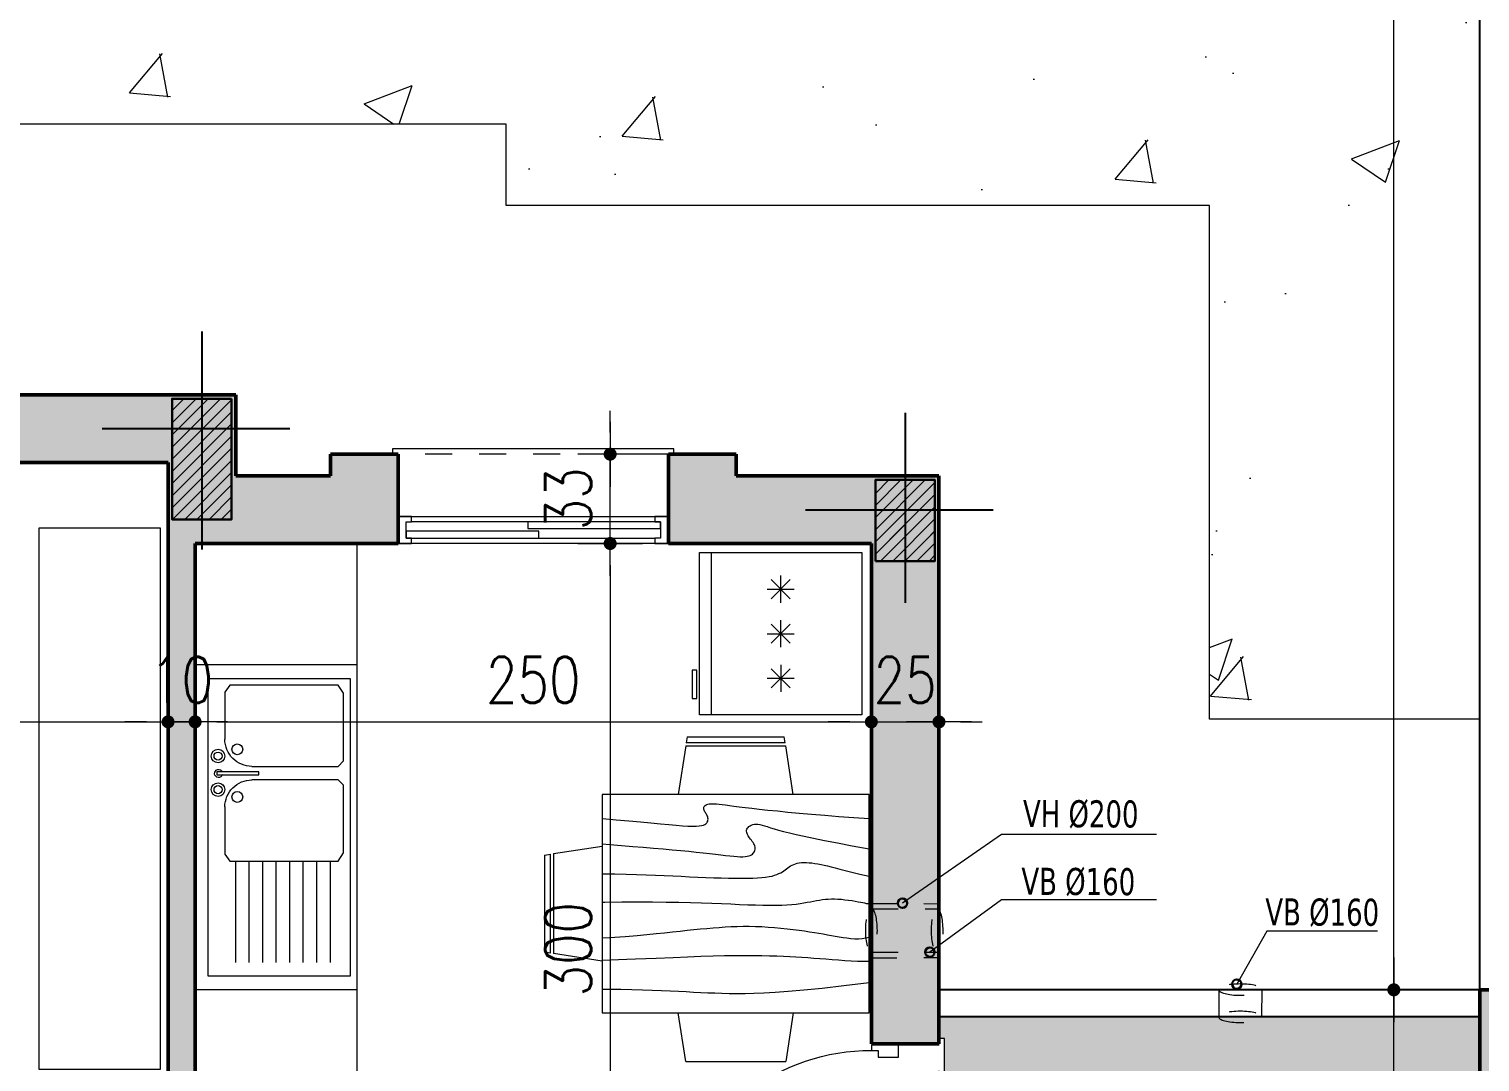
# Model space of a CAD drawing. Header units: millimetres. Extents: x 906 to 2589, y -1235 to -637.
# Drawn here: x 2458.44 to 2463.8, y -1213.18 to -1209.36 of the extents above; entities that cross this region are included whole.
import ezdxf

# ---------------------------------------------------------------- set-up
doc = ezdxf.new("R2010")
doc.units = ezdxf.units.MM
for name, pattern in [('AXES', [2, 1.25, -0.25, 0.25, -0.25]), ('CACHE', [0.375, 0.25, -0.125]), ('CONTINOUS', [0]), ('HIDDEN', [0.375, 0.25, -0.125])]:
    doc.linetypes.add(name, pattern=pattern)
doc.layers.get('DEFPOINTS').update_dxf_attribs({"color": 255, "lineweight": 13})
for name, color, linetype, lineweight in [('A-signe', 7, 'Continuous', 9), ('APPUITS', 7, 'Continuous', 18), ('DIM.', 4, 'Continuous', 25), ('Extracteur cuisine 300m3', 7, 'Continuous', 20), ('GARD- CORP', 7, 'Continuous', 25), ('HACHURE POTEAUX', 7, 'Continuous', 15), ('interrompu', 7, 'HIDDEN', 15), ('MENUISERIE', 7, 'Continuous', 13), ('MEUBLE', 35, 'Continuous', 15), ('MUR 0.25', 7, 'Continuous', 25), ('MUR 0.3', 7, 'Continuous', 30), ('MUR 0.5', 7, 'Continuous', 50), ('POTEAUX ARCH', 7, 'Continuous', 30), ('POTEAUX HACHURE', 7, 'Continuous', 15), ('REVERS D EAU', 7, 'Continuous', 13), ('SANITAIRE', 7, 'Continuous', 15), ('vegetation', 95, 'Continuous', 15)]:
    doc.layers.add(name, color=color, linetype=linetype, lineweight=lineweight)
for name, color, linetype in [('AXE', 7, 'AXES'), ('TEINTE 3', 150, 'Continuous'), ('TEINTE SC', 254, 'Continuous')]:
    doc.layers.add(name, color=color, linetype=linetype)
doc.layers.add('HACH', color=7, linetype='Continuous', lineweight=5, true_color=0xd1d1d1)
doc.styles.add('atef', font='romans.shx', dxfattribs={"width": 0.8})
doc.styles.add('COTE', font='verdana.ttf', dxfattribs={"width": 0.7})
doc.dimstyles.new('COTEXT', dxfattribs={"dimscale": 0, "dimtxt": 0.17, "dimasz": 0.08, "dimexe": 0.015, "dimexo": 0.015, "dimgap": 0.07, "dimtad": 1, "dimdec": 0, "dimlfac": 100, "dimzin": 0, "dimdsep": 46, "dimtxsty": 'atef', "dimblk": 'SIG2', "dimcen": 0.15, "dimse1": 1, "dimse2": 1, "dimclrd": 256, "dimclre": 6, "dimclrt": 2, "dimadec": 0, "dimazin": 0, "dimtfac": 0.5, "dimtdec": 0, "dimtix": 1, "dimtmove": 2, "dimatfit": 1, "dimldrblk": 'SIG2', "dimfxl": 0.18, "dimtolj": 1, "dimtzin": 0, "dimlwd": 18, "dimarcsym": 0})

# ---------------------------------------------------------------- blocks, each defined once
blk = doc.blocks.new('P - 0.80')
at = {"layer": 'MENUISERIE'}
for points in [[(-0.6991, 0.3412), (-0.0325, -0.0217), (-0.02, 0), (-0.6875, 0.3633)], [(-0.8, 0), (-0.78, 0), (-0.78, -0.025), (-0.755, -0.025), (-0.755, -0.1), (-0.8, -0.1)], [(0, 0), (-0.02, 0), (-0.02, -0.025), (-0.045, -0.025), (-0.045, -0.1), (0, -0.1)]]:
    blk.add_lwpolyline(points, dxfattribs=at)
blk.add_arc((-0.02, 0), 0.76, 142.5454, 180, dxfattribs=at)
blk = doc.blocks.new('SIG2')
at = {"layer": 'A-signe'}
for p, q in [((0, 1.5), (0, 0.5)), ((-1.5, 0), (-0.5, 0)), ((-0.5, 0), (0.5, 0)), ((0, 0.5), (0, -0.5)), ((0.5, 0), (1.5, 0)), ((0, -0.5), (0, -1.5))]:
    blk.add_line(p, q, dxfattribs=at)
at = {"layer": 'A-signe', "const_width": 0.3}
blk.add_lwpolyline([(-0.15, 0, 1), (0.15, 0, 1)], format="xyb", close=True, dxfattribs=at)
blk = doc.blocks.new('*D92')
at = {"layer": 'DEFPOINTS', "color": 0, "linetype": 'Continuous', "transparency": 16777216}
for p in [(2460.317, -1211.264), (2460.317, -1214.264), (2460.5848, -1214.264)]:
    blk.add_point(p, dxfattribs=at)
at = {"layer": 'DIM.', "linetype": 'Continuous', "lineweight": 18, "transparency": 16777216}
blk.add_line((2460.5848, -1211.344), (2460.5848, -1214.184), dxfattribs=at)
at = {"layer": 'DIM.', "linetype": 'Continuous', "lineweight": 18, "transparency": 16777216, "xscale": 0.08, "yscale": 0.08, "zscale": 0.08}
for p, rotation in [((2460.5848, -1211.264), 90), ((2460.5848, -1214.264), 270)]:
    blk.add_blockref('SIG2', p, dxfattribs=dict(at, rotation=rotation))
at = {"layer": 'DIM.', "color": 2, "linetype": 'Continuous', "transparency": 16777216, "insert": (2460.4298, -1212.764), "char_height": 0.17, "attachment_point": 5, "rotation": 90, "style": 'atef'}
blk.add_mtext('\\A1;300', dxfattribs=at)
blk = doc.blocks.new('*D93')
at = {"layer": 'DEFPOINTS', "color": 0, "transparency": 16777216}
for p in [(2460.4648, -1210.934), (2460.5848, -1210.934), (2460.4648, -1211.264)]:
    blk.add_point(p, dxfattribs=at)
at = {"layer": 'DIM.', "lineweight": 18, "transparency": 16777216}
for p, q in [((2460.5848, -1210.854), (2460.5848, -1210.774)), ((2460.5848, -1211.264), (2460.5848, -1210.934)), ((2460.5848, -1211.344), (2460.5848, -1211.424))]:
    blk.add_line(p, q, dxfattribs=at)
at = {"layer": 'DIM.', "lineweight": 18, "transparency": 16777216, "xscale": 0.08, "yscale": 0.08, "zscale": 0.08}
for p, rotation in [((2460.5848, -1210.934), 270), ((2460.5848, -1211.264), 90)]:
    blk.add_blockref('SIG2', p, dxfattribs=dict(at, rotation=rotation))
at = {"layer": 'DIM.', "color": 2, "transparency": 16777216, "insert": (2460.4298, -1211.099), "char_height": 0.17, "attachment_point": 5, "rotation": 90, "style": 'atef'}
blk.add_mtext('\\A1;33', dxfattribs=at)
blk = doc.blocks.new('*D273')
at = {"layer": 'DEFPOINTS', "color": 0, "transparency": 16777216}
for p in [(2458.9504, -1211.4495), (2455.9504, -1211.726), (2458.9504, -1211.9234)]:
    blk.add_point(p, dxfattribs=at)
at = {"layer": 'DIM.', "lineweight": 18, "transparency": 16777216}
blk.add_line((2456.0304, -1211.9234), (2458.8704, -1211.9234), dxfattribs=at)
at = {"layer": 'DIM.', "lineweight": 18, "transparency": 16777216, "xscale": 0.08, "yscale": 0.08, "zscale": 0.08, "rotation": 180}
blk.add_blockref('SIG2', (2455.9504, -1211.9234), dxfattribs=at)
at = {"layer": 'DIM.', "lineweight": 18, "transparency": 16777216, "xscale": 0.08, "yscale": 0.08, "zscale": 0.08}
blk.add_blockref('SIG2', (2458.9504, -1211.9234), dxfattribs=at)
at = {"layer": 'DIM.', "color": 2, "transparency": 16777216, "insert": (2457.4504, -1211.7684), "char_height": 0.17, "attachment_point": 5, "style": 'atef'}
blk.add_mtext('\\A1;300', dxfattribs=at)
blk = doc.blocks.new('*D274')
at = {"layer": 'DEFPOINTS', "color": 0, "transparency": 16777216}
for p in [(2459.0504, -1211.4062), (2458.9504, -1211.4495), (2459.0504, -1211.9234)]:
    blk.add_point(p, dxfattribs=at)
at = {"layer": 'DIM.', "lineweight": 18, "transparency": 16777216}
for p, q in [((2458.8704, -1211.9234), (2458.7904, -1211.9234)), ((2458.9504, -1211.9234), (2459.0504, -1211.9234)), ((2459.1304, -1211.9234), (2459.2104, -1211.9234))]:
    blk.add_line(p, q, dxfattribs=at)
at = {"layer": 'DIM.', "lineweight": 18, "transparency": 16777216, "xscale": 0.08, "yscale": 0.08, "zscale": 0.08}
blk.add_blockref('SIG2', (2458.9504, -1211.9234), dxfattribs=at)
at = {"layer": 'DIM.', "lineweight": 18, "transparency": 16777216, "xscale": 0.08, "yscale": 0.08, "zscale": 0.08, "rotation": 180}
blk.add_blockref('SIG2', (2459.0504, -1211.9234), dxfattribs=at)
at = {"layer": 'DIM.', "color": 2, "transparency": 16777216, "insert": (2459.0004, -1211.7684), "char_height": 0.17, "attachment_point": 5, "style": 'atef'}
blk.add_mtext('\\A1;10', dxfattribs=at)
blk = doc.blocks.new('*D275')
at = {"layer": 'DEFPOINTS', "color": 0, "transparency": 16777216}
for p in [(2459.0504, -1211.4062), (2461.5504, -1211.7217), (2461.5504, -1211.9234)]:
    blk.add_point(p, dxfattribs=at)
at = {"layer": 'DIM.', "lineweight": 18, "transparency": 16777216}
blk.add_line((2459.1304, -1211.9234), (2461.4704, -1211.9234), dxfattribs=at)
at = {"layer": 'DIM.', "lineweight": 18, "transparency": 16777216, "xscale": 0.08, "yscale": 0.08, "zscale": 0.08, "rotation": 180}
blk.add_blockref('SIG2', (2459.0504, -1211.9234), dxfattribs=at)
at = {"layer": 'DIM.', "lineweight": 18, "transparency": 16777216, "xscale": 0.08, "yscale": 0.08, "zscale": 0.08}
blk.add_blockref('SIG2', (2461.5504, -1211.9234), dxfattribs=at)
at = {"layer": 'DIM.', "color": 2, "transparency": 16777216, "insert": (2460.3004, -1211.7684), "char_height": 0.17, "attachment_point": 5, "style": 'atef'}
blk.add_mtext('\\A1;250', dxfattribs=at)
blk = doc.blocks.new('*D276')
at = {"layer": 'DEFPOINTS', "color": 0, "transparency": 16777216}
for p in [(2461.5504, -1211.7217), (2461.8004, -1211.7548), (2461.8004, -1211.9234)]:
    blk.add_point(p, dxfattribs=at)
at = {"layer": 'DIM.', "lineweight": 18, "transparency": 16777216}
for p, q in [((2461.4704, -1211.9234), (2461.3904, -1211.9234)), ((2461.5504, -1211.9234), (2461.8004, -1211.9234)), ((2461.8804, -1211.9234), (2461.9604, -1211.9234))]:
    blk.add_line(p, q, dxfattribs=at)
at = {"layer": 'DIM.', "lineweight": 18, "transparency": 16777216, "xscale": 0.08, "yscale": 0.08, "zscale": 0.08}
blk.add_blockref('SIG2', (2461.5504, -1211.9234), dxfattribs=at)
at = {"layer": 'DIM.', "lineweight": 18, "transparency": 16777216, "xscale": 0.08, "yscale": 0.08, "zscale": 0.08, "rotation": 180}
blk.add_blockref('SIG2', (2461.8004, -1211.9234), dxfattribs=at)
at = {"layer": 'DIM.', "color": 2, "transparency": 16777216, "insert": (2461.6754, -1211.7684), "char_height": 0.17, "attachment_point": 5, "style": 'atef'}
blk.add_mtext('\\A1;25', dxfattribs=at)
blk = doc.blocks.new('Frigo1')
for p, q in [((0, 0.6), (0, 0)), ((0.6, 0.6), (0, 0.6)), ((0.6, 0), (0.6, 0.6)), ((0, 0), (0.6, 0)), ((0.0007, 0.0439), (0.5982, 0.0439)), ((0.0601, -0.0276), (0.0601, -0.0096)), ((0.0601, -0.0096), (0.1642, -0.0096)), ((0.1642, -0.0276), (0.0601, -0.0276)), ((0.1642, -0.0096), (0.1642, -0.0276))]:
    blk.add_line(p, q)
at = {"color": 0}
for p, q in [((0.1702, 0.2646), (0.0995, 0.3354)), ((0.0995, 0.2646), (0.1702, 0.3354)), ((0.1349, 0.25), (0.1349, 0.35)), ((0.2641, 0.2646), (0.3348, 0.3354)), ((0.3348, 0.2646), (0.2641, 0.3354)), ((0.2995, 0.25), (0.2995, 0.35)), ((0.4287, 0.2646), (0.4994, 0.3354)), ((0.4994, 0.2646), (0.4287, 0.3354)), ((0.4641, 0.25), (0.4641, 0.35)), ((0.1849, 0.3), (0.0849, 0.3)), ((0.2495, 0.3), (0.3495, 0.3)), ((0.4141, 0.3), (0.5141, 0.3))]:
    blk.add_line(p, q, dxfattribs=at)
blk = doc.blocks.new('EVIER 1.20-0.60')
at = {"layer": 'SANITAIRE', "linetype": 'Continuous'}
blk.add_lwpolyline([(0, 0.6), (-1.2, 0.6), (-1.2, 0), (0, 0)], close=True, dxfattribs=at)
for points in [[(-1.15, 0.575), (-0.05, 0.575)], [(-1.15, 0.05), (-1.15, 0.575)], [(-1.095, 0.55), (-1.125, 0.53)], [(-0.845, 0.55), (-1.095, 0.55)], [(-0.825, 0.53), (-0.845, 0.55)], [(-0.755, 0.55), (-0.775, 0.53)], [(-0.505, 0.55), (-0.755, 0.55)], [(-0.475, 0.53), (-0.505, 0.55)], [(-0.05, 0.575), (-0.05, 0.05)], [(-1.125, 0.53), (-1.125, 0.13)], [(-0.825, 0.2111), (-0.825, 0.53)], [(-0.775, 0.53), (-0.775, 0.2111)], [(-0.475, 0.13), (-0.475, 0.53)], [(-0.475, 0.5), (-0.1, 0.5)], [(-0.475, 0.45), (-0.1, 0.45)], [(-0.475, 0.4), (-0.1, 0.4)], [(-0.475, 0.35), (-0.1, 0.35)], [(-0.475, 0.3), (-0.1, 0.3)], [(-0.794, 0.237), (-0.805, 0.237)], [(-0.805, 0.237), (-0.805, 0.082)], [(-0.794, 0.082), (-0.794, 0.237)], [(-0.475, 0.25), (-0.1, 0.25)], [(-0.475, 0.2), (-0.1, 0.2)], [(-1.125, 0.13), (-1.0999, 0.1111)], [(-1.0999, 0.1111), (-0.925, 0.1111)], [(-0.675, 0.1111), (-0.5001, 0.1111)], [(-0.5001, 0.111), (-0.475, 0.13)], [(-0.475, 0.15), (-0.1, 0.15)], [(-0.805, 0.082), (-0.794, 0.082)], [(-0.05, 0.05), (-1.15, 0.05)]]:
    blk.add_lwpolyline(points, dxfattribs=at)
for points in [[(-0.825, 0.2111, -0.414214), (-0.925, 0.1111)], [(-0.888, 0.1772, -1), (-0.888, 0.1372, -1), (-0.888, 0.1772)], [(-0.675, 0.1111, -0.414214), (-0.775, 0.2111)], [(-0.712, 0.1772, -1), (-0.712, 0.1372, -1), (-0.712, 0.1772)], [(-0.863, 0.111, -1), (-0.863, 0.061, -1), (-0.863, 0.111)], [(-0.739, 0.111, -1), (-0.739, 0.061, -1), (-0.739, 0.111)], [(-0.863, 0.101, -1), (-0.863, 0.071, -1), (-0.863, 0.101)], [(-0.7944, 0.1023, -5.432574), (-0.805, 0.1016)], [(-0.739, 0.101, -1), (-0.739, 0.071, -1), (-0.739, 0.101)]]:
    blk.add_lwpolyline(points, format="xyb", dxfattribs=at)
blk = doc.blocks.new('*D247')
at = {"layer": 'DEFPOINTS', "color": 0, "transparency": 16777216}
for p in [(2463.482, -1212.914), (2463.8004, -1212.914), (2463.8004, -1214.014)]:
    blk.add_point(p, dxfattribs=at)
at = {"layer": 'DIM.', "lineweight": 18, "transparency": 16777216}
blk.add_line((2463.482, -1213.934), (2463.482, -1212.994), dxfattribs=at)
at = {"layer": 'DIM.', "lineweight": 18, "transparency": 16777216, "xscale": 0.08, "yscale": 0.08, "zscale": 0.08}
for p, rotation in [((2463.482, -1212.914), 90), ((2463.482, -1214.014), 270)]:
    blk.add_blockref('SIG2', p, dxfattribs=dict(at, rotation=rotation))
at = {"layer": 'DIM.', "color": 2, "transparency": 16777216, "insert": (2463.327, -1213.464), "char_height": 0.17, "attachment_point": 5, "rotation": 90, "style": 'atef'}
blk.add_mtext('\\A1;110', dxfattribs=at)
blk = doc.blocks.new('*D248')
at = {"layer": 'DEFPOINTS', "color": 0, "transparency": 16777216}
for p in [(2463.482, -1202.3179), (2463.8004, -1202.3179), (2463.8004, -1212.914)]:
    blk.add_point(p, dxfattribs=at)
at = {"layer": 'DIM.', "lineweight": 18, "transparency": 16777216}
blk.add_line((2463.482, -1212.834), (2463.482, -1202.3979), dxfattribs=at)
at = {"layer": 'DIM.', "lineweight": 18, "transparency": 16777216, "xscale": 0.08, "yscale": 0.08, "zscale": 0.08}
for p, rotation in [((2463.482, -1202.3179), 90), ((2463.482, -1212.914), 270)]:
    blk.add_blockref('SIG2', p, dxfattribs=dict(at, rotation=rotation))
at = {"layer": 'DIM.', "color": 2, "transparency": 16777216, "insert": (2463.327, -1207.616), "char_height": 0.17, "attachment_point": 5, "rotation": 90, "style": 'atef'}
blk.add_mtext('\\A1;1060', dxfattribs=at)

msp = doc.modelspace()

# ---------------------------------------------------------------- hatches: boundary and pattern name
at = {"layer": 'HACHURE POTEAUX'}
h = msp.add_hatch(dxfattribs=at)
h.set_pattern_fill('ANSI31', color=256, scale=0.01)
h.set_pattern_definition([(45, (1356.292442, -320.848643), (-0.0224506403, 0.0224506403), [])])
h.paths.add_polyline_path([(2461.5652, -1211.249), (2461.7852, -1211.249), (2461.7852, -1211.029), (2461.5652, -1211.029)])
at = {"layer": 'POTEAUX HACHURE'}
h = msp.add_hatch(dxfattribs=at)
h.set_pattern_fill('ANSI31', color=256, scale=0.01)
h.set_pattern_definition([(45, (1333.192624, -273.06229), (-0.0224506403, 0.0224506403), [])])
h.paths.add_polyline_path([(2459.1854, -1210.729), (2458.9654, -1210.729), (2458.9651, -1211.1752), (2459.1851, -1211.1752)])
h = msp.add_hatch(dxfattribs=at)
h.set_pattern_fill('ANSI31', color=256, scale=0.01)
h.set_pattern_definition([(45, (1356.29259, -320.84866), (-0.0224506403, 0.0224506403), [])])
h.paths.add_polyline_path([(2461.5652, -1211.329), (2461.7852, -1211.329), (2461.7854, -1211.029), (2461.5654, -1211.029)])
at = {"layer": 'TEINTE 3', "linetype": 'CONTINOUS'}
h = msp.add_hatch(color=256, dxfattribs=at)
h.dxf.hatch_style = 1
h.paths.add_polyline_path([(2459.2004, -1210.714), (2458.4004, -1210.714), (2458.4004, -1210.634), (2458.1504, -1210.634), (2458.1504, -1210.964), (2458.9504, -1210.964), (2458.9504, -1214.264), (2458.8504, -1214.264), (2458.8504, -1214.364), (2459.4504, -1214.364), (2459.4504, -1214.514), (2459.5504, -1214.514), (2459.5504, -1214.364), (2459.7249, -1214.364), (2459.7249, -1214.264), (2459.0504, -1214.264), (2459.0504, -1211.264), (2459.8005, -1211.264), (2459.8005, -1210.934), (2459.5505, -1210.934), (2459.5505, -1211.014), (2459.2004, -1211.014)])
h = msp.add_hatch(color=256, dxfattribs=at)
h.dxf.hatch_style = 1
h.paths.add_polyline_path([(2461.8004, -1211.014), (2461.0505, -1211.014), (2461.0505, -1210.934), (2460.8005, -1210.934), (2460.8005, -1211.264), (2461.5504, -1211.264), (2461.5504, -1213.114), (2461.8004, -1213.114)])
h = msp.add_hatch(color=256, dxfattribs=at)
h.dxf.hatch_style = 1
h.paths.add_polyline_path([(2463.9004, -1212.914), (2463.8004, -1212.914), (2463.8004, -1214.014), (2463.6504, -1214.014), (2463.6504, -1214.364), (2463.8004, -1214.364), (2463.8004, -1217.2647), (2463.5677, -1217.4973), (2463.6384, -1217.568), (2463.9004, -1217.3061)])
at = {"layer": 'TEINTE SC'}
h = msp.add_hatch(color=256, dxfattribs=at)
h.dxf.hatch_style = 1
h.paths.add_polyline_path([(2463.8004, -1213.014), (2461.8004, -1213.014), (2461.8004, -1213.094), (2461.8205, -1213.094), (2461.8205, -1213.934), (2461.8004, -1213.934), (2461.8004, -1214.014), (2462.2304, -1214.014), (2462.2304, -1213.994), (2463.6704, -1213.9941), (2463.6704, -1214.014), (2463.8004, -1214.014)])
at = {"layer": 'vegetation'}
h = msp.add_hatch(dxfattribs=at)
h.set_pattern_fill('AR-CONC', color=103, scale=0.01)
h.set_pattern_definition([(50, (106.2525, 0), (1.8218467, -0.15939086), [0.1905, -2.0955]), (355, (106.2525, 0), (-0.3524342, 1.9105685), [0.1524, -1.6764058]), (100.451445, (106.4043, -0.0133), (1.4694125, 1.7511775), [0.1619001, -1.7809024]), (46.1842, (106.2525, 0.508), (2.7107904, -0.4204233), [0.28575, -3.14325]), (96.63556, (106.4784, 0.473), (2.3740413, 2.4742612), [0.2428502, -2.671356]), (351.18415, (106.2525, 0.508), (2.3740413, 2.4742612), [0.2285997, -2.5145973]), (21, (106.5065, 0.381), (1.5161439, -1.022652), [0.1905, -2.0955]), (326, (106.5065, 0.381), (0.6180203, 1.8418797), [0.1524, -1.6764]), (71.451445, (106.6329, 0.2958), (2.1341642, 0.8192277), [0.1619001, -1.7808994]), (37.5, (106.2525, 0), (0.03088603, 0.84555039), [0, -1.65608, 0, -1.7018, 0, -1.68275]), (7.5, (106.2525, 0), (0.66819663, 1.00180575), [0, -0.97028, 0, -1.61798, 0, -0.64135]), (327.5, (105.6861, 0), (1.35590595, -0.05728744), [0, -0.635, 0, -1.9812, 0, -2.6289]), (317.5, (105.4321, 0), (1.4812918, 0.2542649), [0, -0.8255, 0, -1.31572, 0, -1.8669])])
h.paths.add_polyline_path([(2463.8004, -1202.3179), (2454.6639, -1202.2738), (2454.6545, -1202.2737, -2.392929), (2454.6545, -1202.2737), (2452.7504, -1202.2415), (2452.7504, -1210.114), (2454.7002, -1210.114), (2454.7002, -1209.714), (2460.2002, -1209.714), (2460.2002, -1210.014), (2462.8002, -1210.014), (2462.8002, -1211.914), (2463.8004, -1211.914)])

# ---------------------------------------------------------------- linework, layer by layer
at = {"layer": 'APPUITS'}
for points in [[(2460.8205, -1210.934), (2460.8205, -1210.914), (2459.7805, -1210.914), (2459.7805, -1210.934)], [(2461.8005, -1213.934), (2461.8205, -1213.934), (2461.8205, -1213.094), (2461.8005, -1213.094)]]:
    msp.add_lwpolyline(points, dxfattribs=at)
at = {"layer": 'AXE'}
for p, q in [((2459.0754, -1210.4809), (2459.0754, -1211.2861)), ((2461.6754, -1210.7809), (2461.6754, -1211.4839)), ((2458.707, -1210.839), (2459.4003, -1210.839)), ((2461.307, -1211.139), (2462.0002, -1211.139))]:
    msp.add_line(p, q, dxfattribs=at)
at = {"layer": 'Extracteur cuisine 300m3', "linetype": 'CACHE', "ltscale": 0.15}
for p, q in [((2461.5498, -1212.6149), (2461.7935, -1212.6149)), ((2461.5498, -1212.6149), (2461.7935, -1212.6149)), ((2461.5498, -1212.6149), (2461.7935, -1212.6149)), ((2461.5498, -1212.6149), (2461.7935, -1212.6149)), ((2461.5498, -1212.6149), (2461.7935, -1212.6149)), ((2461.5498, -1212.6149), (2461.7935, -1212.6149)), ((2461.5498, -1212.7749), (2461.7935, -1212.7749)), ((2461.5498, -1212.7749), (2461.7935, -1212.7749)), ((2461.5498, -1212.7749), (2461.7935, -1212.7749)), ((2461.5498, -1212.7749), (2461.7935, -1212.7749)), ((2461.5498, -1212.7749), (2461.7935, -1212.7749)), ((2461.5498, -1212.7749), (2461.7935, -1212.7749)), ((2462.9944, -1213.0126), (2462.9946, -1212.9117))]:
    msp.add_line(p, q, dxfattribs=at)
at = {"layer": 'Extracteur cuisine 300m3'}
for p, q in [((2463.0121, -1212.6968), (2462.9011, -1212.8927)), ((2463.4213, -1212.6968), (2463.0121, -1212.6968))]:
    msp.add_line(p, q, dxfattribs=at)
at = {"layer": 'Extracteur cuisine 300m3', "flags": 128}
for points in [[(2462.605, -1212.3394), (2462.032, -1212.3394), (2461.6654, -1212.5939)], [(2462.605, -1212.5818), (2462.032, -1212.5818), (2461.7668, -1212.7749)]]:
    msp.add_lwpolyline(points, dxfattribs=at)
at = {"layer": 'Extracteur cuisine 300m3', "linetype": 'CACHE', "ltscale": 0.15}
for points in [[(2461.5445, -1212.5952), (2461.7963, -1212.5955)], [(2461.5445, -1212.7952), (2461.7939, -1212.795)], [(2462.8346, -1212.9117), (2462.8344, -1213.0125)]]:
    msp.add_lwpolyline(points, dxfattribs=at)
for centre in [(2461.5504, -1212.6949), (2461.5504, -1212.6949), (2461.5504, -1212.6949), (2461.5504, -1212.6949), (2461.5504, -1212.6949), (2461.5504, -1212.6949), (2461.7935, -1212.6949), (2461.7935, -1212.6949), (2461.7935, -1212.6949), (2461.7935, -1212.6949), (2461.7935, -1212.6949), (2461.7935, -1212.6949)]:
    msp.add_ellipse(centre, major_axis=(0, -0.08), ratio=0.260794, start_param=3.141593, end_param=9.424778, dxfattribs=at)
at = {"layer": 'Extracteur cuisine 300m3', "linetype": 'CACHE', "ltscale": 0.15, "extrusion": (0, 0, -1)}
for centre in [(2462.9144, -1212.9132), (2462.9141, -1213.014)]:
    msp.add_ellipse(centre, major_axis=(-0.08, 0), ratio=0.260794, dxfattribs=at)
at = {"layer": 'GARD- CORP'}
for p, q in [((2463.8004, -1212.914), (2461.8004, -1212.914)), ((2463.8004, -1213.014), (2461.8004, -1213.014))]:
    msp.add_line(p, q, dxfattribs=at)
at = {"layer": 'HACH'}
msp.add_line((2461.8004, -1213.114), (2461.8004, -1213.0102), dxfattribs=at)
at = {"layer": 'interrompu', "ltscale": 0.2}
for p, q in [((2460.8005, -1210.934), (2459.8005, -1210.934)), ((2461.8005, -1213.914), (2461.8005, -1213.114))]:
    msp.add_line(p, q, dxfattribs=at)
at = {"layer": 'MENUISERIE', "color": 2, "linetype": 'Continuous'}
for p, q in [((2459.8005, -1211.164), (2460.8005, -1211.164)), ((2460.7505, -1211.184), (2459.8505, -1211.184)), ((2460.8005, -1211.264), (2459.8005, -1211.264)), ((2459.8505, -1211.244), (2460.7505, -1211.244))]:
    msp.add_line(p, q, dxfattribs=at)
at = {"layer": 'MENUISERIE', "color": 2, "linetype": 'Continuous', "extrusion": (0, 0, -1)}
for points in [[(-2459.8005, -1211.164), (-2459.8005, -1211.264), (-2459.8505, -1211.264), (-2459.8505, -1211.244), (-2459.8305, -1211.244), (-2459.8305, -1211.184), (-2459.8505, -1211.184), (-2459.8505, -1211.164), (-2459.8505, -1211.164)], [(-2460.2805, -1211.184), (-2460.2805, -1211.209), (-2460.7705, -1211.209), (-2460.7705, -1211.184), (-2460.7705, -1211.184)], [(-2460.8005, -1211.164), (-2460.7505, -1211.164), (-2460.7505, -1211.184), (-2460.7705, -1211.184), (-2460.7705, -1211.244), (-2460.7505, -1211.244), (-2460.7505, -1211.264), (-2460.8005, -1211.264), (-2460.8005, -1211.264)], [(-2459.8305, -1211.219), (-2459.8305, -1211.244), (-2460.3205, -1211.244), (-2460.3205, -1211.219), (-2460.3205, -1211.219)]]:
    msp.add_lwpolyline(points, close=True, dxfattribs=at)
at = {"layer": 'MEUBLE'}
for p, q in [((2460.8641, -1212.0119), (2460.8361, -1212.1914)), ((2460.8642, -1212.0119), (2461.2338, -1212.0119)), ((2460.8694, -1211.9782), (2460.8659, -1212.0006)), ((2461.232, -1212.0006), (2460.8659, -1212.0006)), ((2460.8694, -1211.9782), (2461.2284, -1211.9782)), ((2461.2319, -1212.0007), (2461.2284, -1211.9782)), ((2461.2617, -1212.1914), (2461.2337, -1212.0119)), ((2461.5426, -1212.1914), (2460.5552, -1212.1914)), ((2460.5552, -1212.1914), (2460.5552, -1212.9992)), ((2461.5426, -1212.9992), (2461.5426, -1212.1914)), ((2460.3756, -1212.4105), (2460.5552, -1212.3825)), ((2460.342, -1212.4158), (2460.3644, -1212.4123)), ((2460.342, -1212.4158), (2460.342, -1212.7748)), ((2460.3644, -1212.7784), (2460.3644, -1212.4123)), ((2460.3756, -1212.4106), (2460.3756, -1212.7802)), ((2460.3644, -1212.7783), (2460.342, -1212.7748)), ((2460.5552, -1212.8081), (2460.3757, -1212.7801)), ((2460.5552, -1212.9992), (2461.5426, -1212.9992)), ((2460.8641, -1213.1788), (2460.8361, -1212.9992)), ((2461.2617, -1212.9992), (2461.2337, -1213.1787)), ((2460.8642, -1213.1787), (2461.2338, -1213.1787))]:
    msp.add_line(p, q, dxfattribs=at)
msp.add_lwpolyline([(2458.9223, -1211.2069), (2458.4723, -1211.2069), (2458.4723, -1213.2069), (2458.9223, -1213.2069)], close=True, dxfattribs=at)
for points in [[(2460.5552, -1212.2811), (2460.5562, -1212.2811), (2460.607, -1212.2853), (2460.6539, -1212.2894), (2460.6967, -1212.2934), (2460.7356, -1212.297), (2460.7705, -1212.3004), (2460.8016, -1212.3032), (2460.829, -1212.3056), (2460.8525, -1212.3073), (2460.8725, -1212.3084), (2460.8891, -1212.3088), (2460.9028, -1212.3086), (2460.9138, -1212.3078), (2460.9225, -1212.3065), (2460.9293, -1212.3047), (2460.9346, -1212.3025), (2460.9386, -1212.2998), (2460.9416, -1212.2969), (2460.9439, -1212.2936), (2460.9454, -1212.2901), (2460.9463, -1212.2865), (2460.9465, -1212.2828), (2460.9462, -1212.2791), (2460.9454, -1212.2754), (2460.9442, -1212.2718), (2460.9426, -1212.2684), (2460.9408, -1212.2651), (2460.9389, -1212.262), (2460.9369, -1212.2589), (2460.9351, -1212.256), (2460.9334, -1212.2531), (2460.932, -1212.2503), (2460.9311, -1212.2475), (2460.9306, -1212.2447), (2460.9307, -1212.2419), (2460.9313, -1212.2393), (2460.9325, -1212.2367), (2460.9342, -1212.2344), (2460.9363, -1212.2322), (2460.9391, -1212.2304), (2460.9423, -1212.2288), (2460.9461, -1212.2276), (2460.9505, -1212.2267), (2460.9558, -1212.2262), (2460.9619, -1212.226), (2460.9692, -1212.2262), (2460.9775, -1212.2267), (2460.9873, -1212.2276), (2460.9984, -1212.2288), (2461.0112, -1212.2304), (2461.0258, -1212.2323), (2461.0425, -1212.2345), (2461.0616, -1212.237), (2461.0834, -1212.2397), (2461.1082, -1212.2427), (2461.1362, -1212.2459), (2461.1676, -1212.2494), (2461.2028, -1212.2529), (2461.2416, -1212.2567), (2461.2839, -1212.2606), (2461.3295, -1212.2645), (2461.3783, -1212.2686), (2461.4302, -1212.2728), (2461.485, -1212.2769), (2461.5426, -1212.2811)], [(2460.5552, -1212.3747), (2460.584, -1212.3767), (2460.6272, -1212.3803), (2460.6681, -1212.3837), (2460.7073, -1212.3869), (2460.7446, -1212.3901), (2460.7802, -1212.3931), (2460.8139, -1212.3961), (2460.8456, -1212.3989), (2460.8753, -1212.4018), (2460.903, -1212.4046), (2460.9286, -1212.4074), (2460.9522, -1212.4101), (2460.9738, -1212.4127), (2460.9935, -1212.4151), (2461.0113, -1212.4172), (2461.0274, -1212.419), (2461.0418, -1212.4204), (2461.0545, -1212.4214), (2461.0657, -1212.4218), (2461.0754, -1212.4218), (2461.0838, -1212.4212), (2461.091, -1212.4202), (2461.0971, -1212.4188), (2461.1024, -1212.4169), (2461.1068, -1212.4147), (2461.1106, -1212.412), (2461.1138, -1212.4091), (2461.1165, -1212.4058), (2461.1187, -1212.4023), (2461.1202, -1212.3985), (2461.1211, -1212.3946), (2461.1214, -1212.3905), (2461.121, -1212.3863), (2461.12, -1212.3821), (2461.1182, -1212.3779), (2461.1159, -1212.3737), (2461.1132, -1212.3695), (2461.1101, -1212.3653), (2461.1069, -1212.3611), (2461.1037, -1212.3569), (2461.1005, -1212.3527), (2461.0975, -1212.3485), (2461.0949, -1212.3443), (2461.0927, -1212.3401), (2461.091, -1212.3359), (2461.0898, -1212.3319), (2461.0892, -1212.3279), (2461.0894, -1212.324), (2461.0902, -1212.3203), (2461.0919, -1212.3167), (2461.0944, -1212.3133), (2461.0978, -1212.3101), (2461.1019, -1212.3073), (2461.1066, -1212.305), (2461.112, -1212.3032), (2461.1179, -1212.3019), (2461.1244, -1212.3014), (2461.1312, -1212.3017), (2461.1384, -1212.3028), (2461.1463, -1212.3048), (2461.1552, -1212.3074), (2461.1654, -1212.3107), (2461.1772, -1212.3146), (2461.191, -1212.3189), (2461.207, -1212.3237), (2461.2256, -1212.3288), (2461.2472, -1212.3342), (2461.2724, -1212.3401), (2461.302, -1212.3465), (2461.3368, -1212.3537), (2461.3774, -1212.3618), (2461.4248, -1212.371), (2461.4796, -1212.3815), (2461.5426, -1212.3933)], [(2460.5552, -1212.485), (2460.5571, -1212.485), (2460.6021, -1212.4858), (2460.6437, -1212.4867), (2460.6822, -1212.4878), (2460.7181, -1212.4889), (2460.7521, -1212.4902), (2460.7846, -1212.4916), (2460.816, -1212.4929), (2460.8469, -1212.4943), (2460.8777, -1212.4957), (2460.9083, -1212.4971), (2460.9383, -1212.4983), (2460.9676, -1212.4995), (2460.9957, -1212.5004), (2461.0226, -1212.5012), (2461.0479, -1212.5016), (2461.0713, -1212.5018), (2461.0927, -1212.5016), (2461.1122, -1212.5011), (2461.1297, -1212.5002), (2461.1454, -1212.499), (2461.1595, -1212.4974), (2461.1721, -1212.4955), (2461.1831, -1212.4932), (2461.1929, -1212.4906), (2461.2014, -1212.4876), (2461.2089, -1212.4844), (2461.2155, -1212.4809), (2461.2214, -1212.4773), (2461.2268, -1212.4735), (2461.2318, -1212.4698), (2461.2367, -1212.4661), (2461.2415, -1212.4625), (2461.2465, -1212.4591), (2461.2518, -1212.4559), (2461.2573, -1212.453), (2461.2632, -1212.4504), (2461.2696, -1212.4481), (2461.2765, -1212.4462), (2461.2839, -1212.4448), (2461.292, -1212.4438), (2461.3008, -1212.4434), (2461.3101, -1212.4435), (2461.3201, -1212.444), (2461.3306, -1212.445), (2461.3415, -1212.4464), (2461.3527, -1212.4483), (2461.3643, -1212.4506), (2461.3761, -1212.4532), (2461.3883, -1212.4562), (2461.4014, -1212.4596), (2461.4162, -1212.4636), (2461.4334, -1212.4681), (2461.4539, -1212.4734), (2461.4784, -1212.4795), (2461.5077, -1212.4864), (2461.5426, -1212.4943)], [(2460.5552, -1212.5895), (2460.5646, -1212.5894), (2460.6281, -1212.5888), (2460.6868, -1212.5886), (2460.7412, -1212.5889), (2460.7915, -1212.5894), (2460.8383, -1212.5903), (2460.8818, -1212.5913), (2460.9224, -1212.5926), (2460.9605, -1212.5939), (2460.9965, -1212.5953), (2461.0307, -1212.5967), (2461.0631, -1212.598), (2461.0937, -1212.5992), (2461.1225, -1212.6002), (2461.1495, -1212.6009), (2461.1746, -1212.6014), (2461.1978, -1212.6014), (2461.2191, -1212.6009), (2461.2385, -1212.6), (2461.2561, -1212.5986), (2461.2723, -1212.5968), (2461.2871, -1212.5948), (2461.3008, -1212.5927), (2461.3135, -1212.5904), (2461.3254, -1212.5881), (2461.3369, -1212.586), (2461.3479, -1212.5839), (2461.3588, -1212.5822), (2461.3695, -1212.5806), (2461.3804, -1212.5794), (2461.3913, -1212.5785), (2461.4026, -1212.5781), (2461.4143, -1212.578), (2461.4266, -1212.5785), (2461.4395, -1212.5794), (2461.4528, -1212.5808), (2461.466, -1212.5825), (2461.4789, -1212.5843), (2461.491, -1212.5863), (2461.502, -1212.5882), (2461.5115, -1212.59), (2461.5192, -1212.5916), (2461.5248, -1212.5928), (2461.5288, -1212.5937), (2461.5314, -1212.5944), (2461.5333, -1212.5948), (2461.5349, -1212.5951), (2461.5367, -1212.5952), (2461.5391, -1212.5953), (2461.5426, -1212.5953)], [(2460.5552, -1212.722), (2460.5827, -1212.7206), (2460.6397, -1212.7167), (2460.684, -1212.713), (2460.7207, -1212.7094), (2460.7543, -1212.706), (2460.7857, -1212.7027), (2460.8152, -1212.6996), (2460.8431, -1212.6968), (2460.8695, -1212.694), (2460.8947, -1212.6915), (2460.9189, -1212.6891), (2460.9423, -1212.6869), (2460.9652, -1212.6849), (2460.9877, -1212.6831), (2461.01, -1212.6816), (2461.0321, -1212.6804), (2461.0542, -1212.6795), (2461.0764, -1212.679), (2461.0989, -1212.679), (2461.1218, -1212.6795), (2461.1452, -1212.6804), (2461.1688, -1212.6818), (2461.1925, -1212.6836), (2461.216, -1212.6858), (2461.2391, -1212.6882), (2461.2615, -1212.6908), (2461.2829, -1212.6935), (2461.3032, -1212.6963), (2461.3222, -1212.6991), (2461.3399, -1212.7019), (2461.3566, -1212.7047), (2461.3725, -1212.7074), (2461.3877, -1212.7101), (2461.4025, -1212.7127), (2461.4169, -1212.7153), (2461.4313, -1212.7178), (2461.4457, -1212.7202), (2461.4601, -1212.7223), (2461.4745, -1212.7239), (2461.4887, -1212.7249), (2461.5027, -1212.7251), (2461.5164, -1212.7242), (2461.5297, -1212.7222), (2461.5426, -1212.7187)], [(2460.5552, -1212.8045), (2460.5835, -1212.8036), (2460.6781, -1212.8), (2460.7545, -1212.7968), (2460.8172, -1212.794), (2460.8712, -1212.7917), (2460.9205, -1212.7898), (2460.9659, -1212.7884), (2461.0079, -1212.7875), (2461.0466, -1212.787), (2461.0823, -1212.7868), (2461.1153, -1212.7869), (2461.1458, -1212.7873), (2461.1742, -1212.7879), (2461.2006, -1212.7887), (2461.2255, -1212.7897), (2461.249, -1212.7908), (2461.2717, -1212.792), (2461.2937, -1212.7934), (2461.3154, -1212.7949), (2461.3372, -1212.7965), (2461.3593, -1212.7982), (2461.3821, -1212.8), (2461.4053, -1212.8018), (2461.4288, -1212.8035), (2461.4523, -1212.8051), (2461.4757, -1212.8065), (2461.4987, -1212.8075), (2461.521, -1212.8082), (2461.5426, -1212.8085)], [(2460.5552, -1212.911), (2460.5805, -1212.9113), (2460.6243, -1212.9121), (2460.6654, -1212.9131), (2460.704, -1212.9141), (2460.7402, -1212.9153), (2460.7743, -1212.9166), (2460.8065, -1212.9179), (2460.8369, -1212.9193), (2460.8656, -1212.9207), (2460.8931, -1212.9221), (2460.9195, -1212.9234), (2460.9455, -1212.9246), (2460.9714, -1212.9257), (2460.9977, -1212.9266), (2461.0249, -1212.9271), (2461.0533, -1212.9274), (2461.0835, -1212.9272), (2461.1161, -1212.9266), (2461.1525, -1212.9253), (2461.1943, -1212.923), (2461.2433, -1212.9194), (2461.3009, -1212.9143), (2461.3689, -1212.9074), (2461.4489, -1212.8984), (2461.5426, -1212.887)]]:
    msp.add_lwpolyline(points, dxfattribs=at)
at = {"layer": 'MUR 0.25'}
msp.add_line((2463.8004, -1212.914), (2463.8004, -1202.3179), dxfattribs=at)
at = {"layer": 'MUR 0.3'}
for centre in [(2461.6654, -1212.5939), (2461.6654, -1212.5939), (2461.7668, -1212.7749), (2461.7668, -1212.7749), (2462.9011, -1212.8927)]:
    msp.add_circle(centre, 0.0173, dxfattribs=at)
at = {"layer": 'MUR 0.5'}
for p, q in [((2458.4004, -1210.714), (2459.2004, -1210.714)), ((2459.2004, -1210.714), (2459.2004, -1211.014)), ((2459.5505, -1211.014), (2459.5505, -1210.934)), ((2459.5505, -1210.934), (2459.8005, -1210.934)), ((2459.8005, -1210.934), (2459.8005, -1211.264)), ((2460.8005, -1211.264), (2460.8005, -1210.934)), ((2460.8005, -1210.934), (2461.0505, -1210.934)), ((2461.0505, -1210.934), (2461.0505, -1211.014)), ((2458.9504, -1210.964), (2458.1504, -1210.964)), ((2458.9504, -1210.964), (2458.9504, -1214.264)), ((2459.5505, -1211.014), (2459.2004, -1211.014)), ((2461.0505, -1211.014), (2461.8004, -1211.014)), ((2461.8004, -1211.014), (2461.8004, -1213.114)), ((2459.0504, -1211.264), (2459.0504, -1214.264)), ((2459.8005, -1211.264), (2459.0504, -1211.264)), ((2461.5504, -1211.264), (2460.8005, -1211.264)), ((2461.5504, -1211.264), (2461.5504, -1213.114)), ((2463.8004, -1212.914), (2463.8004, -1214.014)), ((2463.8004, -1212.914), (2464.0004, -1212.914)), ((2461.5504, -1213.114), (2461.8005, -1213.114))]:
    msp.add_line(p, q, dxfattribs=at)
at = {"layer": 'POTEAUX ARCH'}
for points in [[(2459.1854, -1210.729), (2458.9654, -1210.729), (2458.9651, -1211.1752), (2459.1851, -1211.1752)], [(2461.5652, -1211.329), (2461.7852, -1211.329), (2461.7854, -1211.029), (2461.5654, -1211.029)]]:
    msp.add_lwpolyline(points, close=True, dxfattribs=at)
at = {"layer": 'REVERS D EAU'}
msp.add_lwpolyline([(2463.8004, -1211.914), (2462.8002, -1211.914), (2462.8002, -1210.014), (2460.2002, -1210.014), (2460.2002, -1209.714), (2454.7002, -1209.714), (2454.7002, -1210.114), (2452.7504, -1210.114)], dxfattribs=at)
at = {"layer": 'SANITAIRE'}
msp.add_line((2459.6492, -1214.264), (2459.6492, -1211.264), dxfattribs=at)

# ---------------------------------------------------------------- block references
at = {"layer": 'MENUISERIE', "xscale": -1, "rotation": 90}
msp.add_blockref('P - 0.80', (2461.5504, -1213.9178), dxfattribs=at)
at = {"layer": 'SANITAIRE', "xscale": -1, "rotation": 270}
msp.add_blockref('Frigo1', (2460.9153, -1211.897), dxfattribs=at)
at = {"layer": 'SANITAIRE', "rotation": 270}
msp.add_blockref('EVIER 1.20-0.60', (2459.0492, -1212.9129), dxfattribs=at)

# ---------------------------------------------------------------- texts
at = {"layer": 'Extracteur cuisine 300m3', "lineweight": 25, "style": 'COTE', "width": 0.7}
for s, p in [('VH %%C200', (2462.1107, -1212.3123, 0)), ('VB %%C160', (2462.1048, -1212.5626, 0)), ('VB %%C160', (2463.0066, -1212.6757, 0))]:
    msp.add_text(s, height=0.1, rotation=359.7796, dxfattribs=at).set_placement(p)

# ---------------------------------------------------------------- dimensions: what is measured, and where the dimension line sits
at = {"layer": 'DIM.'}
for base, p1, p2, picture, middle in [((2463.482, -1202.3179), (2463.8004, -1212.914), (2463.8004, -1202.3179), '*D248', (2463.327, -1207.616)), ((2460.5848, -1210.934), (2460.4648, -1211.264), (2460.4648, -1210.934), '*D93', (2460.4298, -1211.099)), ((2463.482, -1212.914), (2463.8004, -1214.014), (2463.8004, -1212.914), '*D247', (2463.327, -1213.464))]:
    dim = msp.add_linear_dim(base=base, p1=p1, p2=p2, angle=90, dimstyle='COTEXT', override={"dimscale": 1}, dxfattribs=at)
    dim.commit()
    dim.dimension.update_dxf_attribs({"geometry": picture, "text_midpoint": middle})
at = {"layer": 'DIM.', "linetype": 'Continuous'}
dim = msp.add_linear_dim(base=(2460.5848, -1214.264), p1=(2460.317, -1211.264), p2=(2460.317, -1214.264), angle=90, dimstyle='COTEXT', override={"dimscale": 1}, dxfattribs=at)
dim.commit()
dim.dimension.update_dxf_attribs({"geometry": '*D92', "text_midpoint": (2460.4298, -1212.764)})
at = {"layer": 'DIM.'}
for base, p1, p2, picture, middle in [((2459.0504, -1211.9234), (2458.9504, -1211.4495), (2459.0504, -1211.4062), '*D274', (2459.0004, -1211.7684)), ((2461.5504, -1211.9234), (2459.0504, -1211.4062), (2461.5504, -1211.7217), '*D275', (2460.3004, -1211.7684)), ((2458.9504, -1211.9234), (2455.9504, -1211.726), (2458.9504, -1211.4495), '*D273', (2457.4504, -1211.7684)), ((2461.8004, -1211.9234), (2461.5504, -1211.7217), (2461.8004, -1211.7548), '*D276', (2461.6754, -1211.7684))]:
    dim = msp.add_linear_dim(base=base, p1=p1, p2=p2, dimstyle='COTEXT', override={"dimscale": 1}, dxfattribs=at)
    dim.commit()
    dim.dimension.update_dxf_attribs({"geometry": picture, "text_midpoint": middle})

doc.saveas('drawing.dxf')
